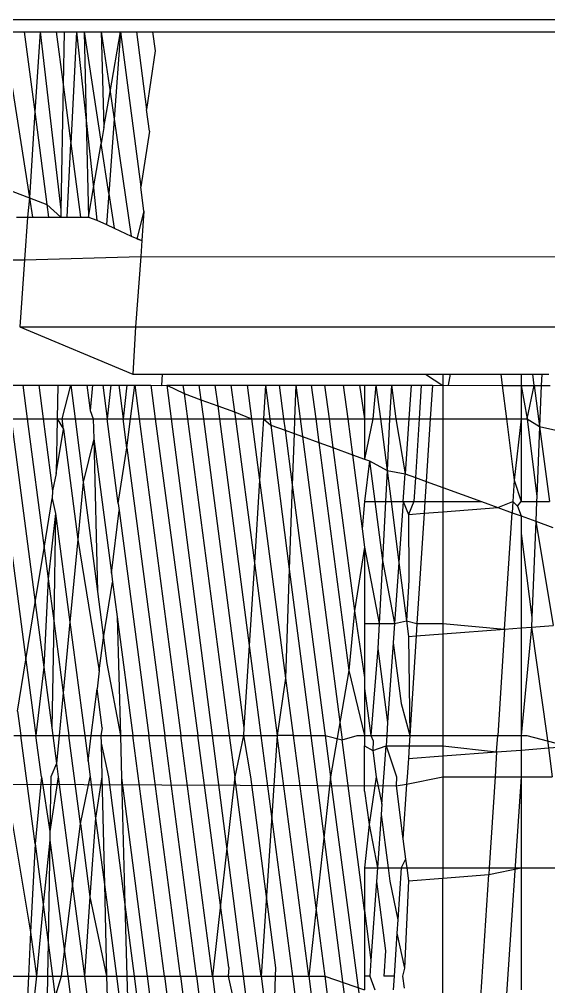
# Model space of a CAD drawing. Extents: x -24961 to 905641, y -154323 to 635957.
# Drawn here: x 396130.16 to 396132.873, y -143403.946 to -143398.983 of the extents above; entities that cross this region are included whole.
import ezdxf

# ---------------------------------------------------------------- set-up
doc = ezdxf.new("R2010")
doc.units = 0
doc.header["$LTSCALE"] = 1000
doc.header["$MEASUREMENT"] = 0

msp = doc.modelspace()

# ---------------------------------------------------------------- linework, layer by layer
for p, q in [((396127.6884, -143398.9833), (396155.2776, -143398.9833)), ((396130.0785, -143399.0477), (396130.2129, -143399.8993)), ((396130.0785, -143399.0477), (396130.1857, -143399.0477)), ((396130.1857, -143399.0477), (396130.2394, -143399.4571)), ((396130.1857, -143399.0477), (396130.2676, -143399.0477)), ((396130.2676, -143399.0477), (396130.2394, -143399.4571)), ((396130.2676, -143399.0477), (396130.3737, -143399.9606)), ((396130.2676, -143399.0477), (396130.3496, -143399.0477)), ((396130.3496, -143399.0477), (396130.385, -143399.3175)), ((396130.3496, -143399.0477), (396130.3898, -143399.0477)), ((396130.3898, -143399.0477), (396130.385, -143399.3175)), ((396130.3898, -143399.0477), (396130.4538, -143399.0477)), ((396130.4538, -143399.0477), (396130.4248, -143399.62)), ((396130.4538, -143399.0477), (396130.503, -143399.5016)), ((396130.4538, -143399.0477), (396130.4922, -143399.0477)), ((396130.4922, -143399.0477), (396130.503, -143399.5016)), ((396130.4922, -143399.0477), (396130.5797, -143399.6206)), ((396130.4922, -143399.0477), (396130.5805, -143399.0477)), ((396130.5805, -143399.0477), (396130.6254, -143399.355)), ((396130.5805, -143399.0477), (396130.5938, -143399.5388)), ((396130.5805, -143399.0477), (396130.6783, -143399.0477)), ((396130.6254, -143399.355), (396130.6783, -143399.0477)), ((396130.6783, -143399.0477), (396130.6461, -143399.4961)), ((396130.6783, -143399.0477), (396130.7827, -143399.8428)), ((396130.6783, -143399.0477), (396130.7606, -143399.0477)), ((396130.7606, -143399.0477), (396130.8128, -143399.4453)), ((396130.7606, -143399.0477), (396130.8428, -143399.0477)), ((396130.8428, -143399.0477), (396130.8557, -143399.1455)), ((396130.8428, -143399.0477), (396155.3769, -143399.0477)), ((396130.8557, -143399.1455), (396130.8128, -143399.4453)), ((396130.385, -143399.3175), (396130.3737, -143399.9606)), ((396130.385, -143399.3175), (396130.4248, -143399.62)), ((396130.5938, -143399.5388), (396130.6254, -143399.355)), ((396130.6254, -143399.355), (396130.6461, -143399.4961)), ((396130.2394, -143399.4571), (396130.2129, -143399.8993)), ((396130.2394, -143399.4571), (396130.302, -143399.9332)), ((396130.8274, -143399.5566), (396130.8128, -143399.4453)), ((396130.503, -143399.5016), (396130.5148, -143399.998)), ((396130.503, -143399.5016), (396130.5405, -143399.8485)), ((396130.6461, -143399.4961), (396130.6188, -143399.876)), ((396130.6461, -143399.4961), (396130.7336, -143400.0951)), ((396130.5938, -143399.5388), (396130.5797, -143399.6206)), ((396130.8274, -143399.5566), (396130.7827, -143399.8428)), ((396130.4055, -143399.998), (396130.4248, -143399.62)), ((396130.4248, -143399.62), (396130.4744, -143399.998)), ((396130.5405, -143399.8485), (396130.5797, -143399.6206)), ((396130.6188, -143399.876), (396130.5797, -143399.6206)), ((396130.1274, -143399.8667), (396130.2129, -143399.8993)), ((396130.5148, -143399.998), (396130.5405, -143399.8485)), ((396130.5405, -143399.8485), (396130.5583, -143400.0128)), ((396130.6188, -143399.876), (396130.6073, -143400.0358)), ((396130.6188, -143399.876), (396130.646, -143400.054)), ((396130.7991, -143399.9678), (396130.7827, -143399.8428)), ((396130.2129, -143399.8993), (396130.2021, -143399.998)), ((396130.2129, -143399.8993), (396130.2285, -143399.998)), ((396130.2129, -143399.8993), (396130.302, -143399.9332)), ((396130.302, -143399.9332), (396130.3105, -143399.998)), ((396130.302, -143399.9332), (396130.373, -143399.998)), ((396130.3737, -143399.9606), (396130.373, -143399.998)), ((396130.7991, -143399.9678), (396130.7626, -143400.1088)), ((396130.7991, -143399.9678), (396130.7888, -143400.1187)), ((396130.1465, -143399.998), (396130.2021, -143399.998)), ((396130.2021, -143399.998), (396130.1871, -143400.2167)), ((396130.2021, -143399.998), (396130.2285, -143399.998)), ((396130.2285, -143399.998), (396130.3105, -143399.998)), ((396130.3105, -143399.998), (396130.373, -143399.998)), ((396130.373, -143399.998), (396130.4055, -143399.998)), ((396130.4055, -143399.998), (396130.4744, -143399.998)), ((396130.4744, -143399.998), (396130.5148, -143399.998)), ((396130.5148, -143399.998), (396130.5583, -143400.0128)), ((396130.5583, -143400.0128), (396130.6073, -143400.0358)), ((396130.6073, -143400.0358), (396130.646, -143400.054)), ((396130.646, -143400.054), (396130.7336, -143400.0951)), ((396130.7336, -143400.0951), (396130.7888, -143400.1187)), ((396130.7626, -143400.1088), (396130.7888, -143400.1187)), ((396130.7888, -143400.1187), (396130.7832, -143400.1998)), ((396129.5298, -143400.2167), (396130.1871, -143400.2167)), ((396130.1871, -143400.2167), (396130.1634, -143400.561)), ((396130.1871, -143400.2167), (396130.7832, -143400.1998)), ((396130.7832, -143400.1998), (396130.7557, -143400.561)), ((396130.7832, -143400.1998), (396157.1222, -143400.2167)), ((396130.1634, -143400.561), (396130.7417, -143400.8037)), ((396130.1634, -143400.561), (396130.7557, -143400.561)), ((396130.7557, -143400.561), (396130.7417, -143400.8037)), ((396130.7557, -143400.561), (396157.7557, -143400.561)), ((396130.7417, -143400.8037), (396130.893, -143400.8037)), ((396130.893, -143400.8037), (396130.8895, -143400.8615)), ((396130.893, -143400.8037), (396132.2419, -143400.8037)), ((396132.2419, -143400.8037), (396132.3311, -143400.8615)), ((396132.2419, -143400.8037), (396132.3311, -143400.8037)), ((396132.3311, -143400.8037), (396132.3695, -143400.8037)), ((396132.3311, -143400.8037), (396132.3311, -143400.8615)), ((396132.3603, -143400.8593), (396132.3695, -143400.8037)), ((396132.3695, -143400.8037), (396132.6275, -143400.8037)), ((396132.6275, -143400.8037), (396132.732, -143400.8037)), ((396132.6275, -143400.8037), (396132.6349, -143400.8615)), ((396132.732, -143400.8037), (396132.792, -143400.8037)), ((396132.732, -143400.8037), (396132.732, -143400.8615)), ((396132.7996, -143400.8615), (396132.792, -143400.8037)), ((396132.792, -143400.8037), (396132.8382, -143400.8037)), ((396132.8382, -143400.8037), (396132.8358, -143400.8615)), ((396132.8382, -143400.8037), (396132.8743, -143400.8037)), ((396130.0957, -143400.8593), (396130.1777, -143400.8593)), ((396130.1777, -143400.8593), (396130.2005, -143401.0332)), ((396130.1777, -143400.8593), (396130.2596, -143400.8593)), ((396130.2596, -143400.8593), (396130.2825, -143401.0332)), ((396130.2596, -143400.8593), (396130.3578, -143400.8593)), ((396130.3578, -143400.8593), (396130.3547, -143401.0332)), ((396130.3578, -143400.8593), (396130.4236, -143400.8593)), ((396130.3802, -143401.0332), (396130.4236, -143400.8593)), ((396130.4236, -143400.8593), (396130.446, -143401.0332)), ((396130.4236, -143400.8593), (396130.5055, -143400.8593)), ((396130.5055, -143400.8593), (396130.5228, -143400.9905)), ((396130.5055, -143400.8593), (396130.5352, -143400.8593)), ((396130.5352, -143400.8593), (396130.5228, -143400.9905)), ((396130.5352, -143400.8593), (396130.5875, -143400.8593)), ((396130.5875, -143400.8593), (396130.6103, -143401.0332)), ((396130.5875, -143400.8593), (396130.6295, -143400.8593)), ((396130.6295, -143400.8593), (396130.6103, -143401.0332)), ((396130.6295, -143400.8593), (396130.6695, -143400.8593)), ((396130.6695, -143400.8593), (396130.6923, -143401.0332)), ((396130.6695, -143400.8593), (396130.7109, -143400.8593)), ((396130.7109, -143400.8593), (396130.6923, -143401.0332)), ((396130.7109, -143400.8593), (396130.7517, -143400.8593)), ((396130.7302, -143401.0332), (396130.7517, -143400.8593)), ((396130.7517, -143400.8593), (396130.7746, -143401.0332)), ((396130.7517, -143400.8593), (396130.834, -143400.8593)), ((396130.834, -143400.8593), (396130.8573, -143401.0332)), ((396130.834, -143400.8593), (396130.8895, -143400.8615)), ((396130.8895, -143400.8615), (396130.9162, -143400.8593)), ((396130.9162, -143400.8593), (396131.0043, -143400.9032)), ((396130.9162, -143400.8593), (396130.9985, -143400.8593)), ((396130.9162, -143400.8593), (396130.9386, -143401.0332)), ((396130.9985, -143400.8593), (396131.0807, -143400.8593)), ((396130.9985, -143400.8593), (396131.0043, -143400.9032)), ((396131.0807, -143400.8593), (396131.163, -143400.8593)), ((396131.0807, -143400.8593), (396131.0906, -143400.9346)), ((396131.163, -143400.8593), (396131.2452, -143400.8593)), ((396131.163, -143400.8593), (396131.1769, -143400.9659)), ((396131.2452, -143400.8593), (396131.3275, -143400.8593)), ((396131.2452, -143400.8593), (396131.2633, -143400.9973)), ((396131.3275, -143400.8593), (396131.4224, -143400.8593)), ((396131.3275, -143400.8593), (396131.3503, -143401.0332)), ((396131.4224, -143400.8593), (396131.4114, -143401.0332)), ((396131.4224, -143400.8593), (396131.492, -143400.8593)), ((396131.4224, -143400.8593), (396131.4448, -143401.0332)), ((396131.492, -143400.8593), (396131.577, -143400.8593)), ((396131.492, -143400.8593), (396131.5148, -143401.0332)), ((396131.577, -143400.8593), (396131.5709, -143401.0332)), ((396131.577, -143400.8593), (396131.6565, -143400.8593)), ((396131.577, -143400.8593), (396131.5997, -143401.0332)), ((396131.6565, -143400.8593), (396131.7253, -143400.8593)), ((396131.6565, -143400.8593), (396131.6793, -143401.0332)), ((396131.7253, -143400.8593), (396131.821, -143400.8593)), ((396131.7253, -143400.8593), (396131.7482, -143401.0332)), ((396131.821, -143400.8593), (396131.9032, -143400.8593)), ((396131.821, -143400.8593), (396131.8438, -143401.0332)), ((396131.9032, -143400.8593), (396131.9302, -143401.0332)), ((396131.9032, -143400.8593), (396131.9302, -143400.8593)), ((396131.9302, -143400.8593), (396131.9302, -143401.0332)), ((396131.9302, -143400.8593), (396131.9882, -143400.8593)), ((396131.9882, -143400.8593), (396131.9717, -143401.0332)), ((396131.9882, -143400.8593), (396132.0107, -143401.0332)), ((396131.9882, -143400.8593), (396132.0672, -143400.8593)), ((396132.0672, -143400.8593), (396132.0584, -143401.0332)), ((396132.0672, -143400.8593), (396132.0902, -143401.0332)), ((396132.0672, -143400.8593), (396132.1695, -143400.8593)), ((396132.1695, -143400.8593), (396132.1573, -143401.0332)), ((396132.1695, -143400.8593), (396132.2208, -143400.8593)), ((396132.2208, -143400.8593), (396132.2098, -143401.0332)), ((396132.2208, -143400.8593), (396132.2781, -143400.8593)), ((396132.2781, -143400.8593), (396132.2668, -143401.0332)), ((396132.2781, -143400.8593), (396132.3311, -143400.8615)), ((396132.3311, -143400.8615), (396132.3603, -143400.8593)), ((396132.3311, -143400.8615), (396132.3311, -143401.0332)), ((396132.3603, -143400.8593), (396132.6349, -143400.8615)), ((396132.6349, -143400.8615), (396132.732, -143400.8615)), ((396132.6349, -143400.8615), (396132.6568, -143401.0332)), ((396132.732, -143400.8615), (396132.7996, -143400.8615)), ((396132.732, -143400.8615), (396132.732, -143401.0332)), ((396132.732, -143400.8615), (396132.7631, -143401.0332)), ((396132.7631, -143401.0332), (396132.7996, -143400.8615)), ((396132.7996, -143400.8615), (396132.8358, -143400.8615)), ((396132.7996, -143400.8615), (396132.8272, -143401.0716)), ((396132.8358, -143400.8615), (396132.8272, -143401.0716)), ((396132.8358, -143400.8615), (396132.8817, -143400.8615)), ((396131.0043, -143400.9032), (396131.0906, -143400.9346)), ((396131.0043, -143400.9032), (396131.0215, -143401.0332)), ((396131.0906, -143400.9346), (396131.1769, -143400.9659)), ((396131.0906, -143400.9346), (396131.1036, -143401.0332)), ((396131.1769, -143400.9659), (396131.2633, -143400.9973)), ((396131.1769, -143400.9659), (396131.1858, -143401.0332)), ((396130.5228, -143400.9905), (396130.5394, -143401.0332)), ((396131.2633, -143400.9973), (396131.3503, -143401.0332)), ((396131.2633, -143400.9973), (396131.2681, -143401.0332)), ((396130.1185, -143401.0332), (396130.2422, -143401.9749)), ((396130.1185, -143401.0332), (396130.2005, -143401.0332)), ((396130.2005, -143401.0332), (396130.2875, -143401.696)), ((396130.2005, -143401.0332), (396130.2825, -143401.0332)), ((396130.2825, -143401.0332), (396130.3308, -143401.4015)), ((396130.2825, -143401.0332), (396130.3547, -143401.0332)), ((396130.3547, -143401.0332), (396130.3497, -143401.3133)), ((396130.3547, -143401.0332), (396130.3869, -143401.0849)), ((396130.3547, -143401.0332), (396130.3802, -143401.0332)), ((396130.3869, -143401.0849), (396130.3802, -143401.0332)), ((396130.3802, -143401.0332), (396130.446, -143401.0332)), ((396130.446, -143401.0332), (396130.4879, -143401.357)), ((396130.446, -143401.0332), (396130.5394, -143401.0332)), ((396130.5394, -143401.0332), (396130.5418, -143401.1357)), ((396130.5394, -143401.0332), (396130.6103, -143401.0332)), ((396130.6103, -143401.0332), (396130.6923, -143401.0332)), ((396130.6673, -143401.4668), (396130.6103, -143401.0332)), ((396130.6923, -143401.0332), (396130.7302, -143401.0332)), ((396130.7118, -143401.1817), (396130.6923, -143401.0332)), ((396130.7118, -143401.1817), (396130.7302, -143401.0332)), ((396130.7302, -143401.0332), (396130.7746, -143401.0332)), ((396130.7746, -143401.0332), (396130.988, -143402.6577)), ((396130.7746, -143401.0332), (396130.8573, -143401.0332)), ((396130.8573, -143401.0332), (396131.0748, -143402.6577)), ((396130.8573, -143401.0332), (396130.9386, -143401.0332)), ((396130.9386, -143401.0332), (396131.1481, -143402.6577)), ((396130.9386, -143401.0332), (396131.0215, -143401.0332)), ((396131.0215, -143401.0332), (396131.2366, -143402.6577)), ((396131.0215, -143401.0332), (396131.1036, -143401.0332)), ((396131.1036, -143401.0332), (396131.3116, -143402.6178)), ((396131.1036, -143401.0332), (396131.1858, -143401.0332)), ((396131.1858, -143401.0332), (396131.3382, -143402.1961)), ((396131.1858, -143401.0332), (396131.2681, -143401.0332)), ((396131.2681, -143401.0332), (396131.3649, -143401.7711)), ((396131.2681, -143401.0332), (396131.3503, -143401.0332)), ((396131.3503, -143401.0332), (396131.4114, -143401.0332)), ((396131.3503, -143401.0332), (396131.3916, -143401.3478)), ((396131.4114, -143401.0332), (396131.3916, -143401.3478)), ((396131.4114, -143401.0332), (396131.4489, -143401.0647)), ((396131.4114, -143401.0332), (396131.4448, -143401.0332)), ((396131.4448, -143401.0332), (396131.4489, -143401.0647)), ((396131.4448, -143401.0332), (396131.5148, -143401.0332)), ((396131.4489, -143401.0647), (396131.5225, -143401.0914)), ((396131.4489, -143401.0647), (396131.5442, -143401.8034)), ((396131.5148, -143401.0332), (396131.5225, -143401.0914)), ((396131.5148, -143401.0332), (396131.5709, -143401.0332)), ((396131.5709, -143401.0332), (396131.5683, -143401.1081)), ((396131.5709, -143401.0332), (396131.5997, -143401.0332)), ((396131.5997, -143401.0332), (396131.6115, -143401.1238)), ((396131.5997, -143401.0332), (396131.6793, -143401.0332)), ((396131.6793, -143401.0332), (396131.6952, -143401.1542)), ((396131.6793, -143401.0332), (396131.7482, -143401.0332)), ((396131.7482, -143401.0332), (396131.7676, -143401.1805)), ((396131.7482, -143401.0332), (396131.8438, -143401.0332)), ((396131.8438, -143401.0332), (396131.8679, -143401.2169)), ((396131.8438, -143401.0332), (396131.9302, -143401.0332)), ((396131.9717, -143401.0332), (396131.9302, -143401.2395)), ((396131.9302, -143401.0332), (396131.9717, -143401.0332)), ((396131.9302, -143401.0332), (396131.9302, -143401.2395)), ((396131.9717, -143401.0332), (396132.0107, -143401.0332)), ((396132.0107, -143401.0332), (396132.0449, -143401.2981)), ((396132.0107, -143401.0332), (396132.0584, -143401.0332)), ((396132.0584, -143401.0332), (396132.0449, -143401.2981)), ((396132.0584, -143401.0332), (396132.0902, -143401.0332)), ((396132.0902, -143401.0332), (396132.1376, -143401.3149)), ((396132.0902, -143401.0332), (396132.1573, -143401.0332)), ((396132.1573, -143401.0332), (396132.1376, -143401.3149)), ((396132.1573, -143401.0332), (396132.2098, -143401.0332)), ((396132.2098, -143401.0332), (396132.1908, -143401.3342)), ((396132.2098, -143401.0332), (396132.2668, -143401.0332)), ((396132.2668, -143401.0332), (396132.2459, -143401.3542)), ((396132.2668, -143401.0332), (396132.3311, -143401.0332)), ((396132.3311, -143401.0332), (396132.3311, -143401.3852)), ((396132.3311, -143401.0332), (396132.6568, -143401.0332)), ((396132.6568, -143401.0332), (396132.6969, -143401.347)), ((396132.6568, -143401.0332), (396132.732, -143401.0332)), ((396132.732, -143401.0332), (396132.6969, -143401.347)), ((396132.732, -143401.0332), (396132.732, -143401.4569)), ((396132.732, -143401.0332), (396132.7631, -143401.0332)), ((396132.7631, -143401.0332), (396132.8272, -143401.0716)), ((396132.7631, -143401.0332), (396132.8124, -143401.4312)), ((396132.8272, -143401.0716), (396132.8124, -143401.4312)), ((396132.8272, -143401.0716), (396132.9111, -143401.0916)), ((396132.8272, -143401.0716), (396132.8778, -143401.4569)), ((396130.3497, -143401.3133), (396130.3869, -143401.0849)), ((396130.3869, -143401.0849), (396130.4599, -143401.6509)), ((396131.5225, -143401.0914), (396131.5683, -143401.1081)), ((396131.5225, -143401.0914), (396131.5592, -143401.3714)), ((396131.5683, -143401.1081), (396131.5592, -143401.3714)), ((396131.5683, -143401.1081), (396131.6115, -143401.1238)), ((396131.6115, -143401.1238), (396131.6952, -143401.1542)), ((396131.6115, -143401.1238), (396131.8148, -143402.679)), ((396130.5418, -143401.1357), (396130.4879, -143401.357)), ((396130.5418, -143401.1357), (396130.6322, -143401.8244)), ((396130.5418, -143401.1357), (396130.5604, -143401.9183)), ((396131.6952, -143401.1542), (396131.7676, -143401.1805)), ((396131.6952, -143401.1542), (396131.8487, -143402.3232)), ((396130.6673, -143401.4668), (396130.7118, -143401.1817)), ((396130.7118, -143401.1817), (396130.9056, -143402.6577)), ((396131.7676, -143401.1805), (396131.8679, -143401.2169)), ((396131.7676, -143401.1805), (396131.8778, -143402.018)), ((396131.8679, -143401.2169), (396131.9179, -143401.5973)), ((396131.8679, -143401.2169), (396131.9302, -143401.2395)), ((396131.9302, -143401.2395), (396131.9543, -143401.2483)), ((396131.9543, -143401.2483), (396131.9302, -143401.4569)), ((396131.9543, -143401.2483), (396131.9817, -143401.4569)), ((396131.9543, -143401.2483), (396132.0449, -143401.2981)), ((396130.3497, -143401.3133), (396130.3308, -143401.4015)), ((396132.0449, -143401.2981), (396132.0368, -143401.4569)), ((396132.0449, -143401.2981), (396132.0654, -143401.4569)), ((396132.0449, -143401.2981), (396132.1376, -143401.3149)), ((396132.1276, -143401.4569), (396132.1376, -143401.3149)), ((396132.1376, -143401.3149), (396132.1908, -143401.3342)), ((396130.4879, -143401.357), (396130.4599, -143401.6509)), ((396130.4879, -143401.357), (396130.5604, -143401.9183)), ((396131.3916, -143401.3478), (396131.3649, -143401.7711)), ((396131.3916, -143401.3478), (396131.5249, -143402.3625)), ((396131.5592, -143401.3714), (396131.5442, -143401.8034)), ((396131.5592, -143401.3714), (396131.7281, -143402.6577)), ((396132.1908, -143401.3342), (396132.183, -143401.4569)), ((396132.1908, -143401.3342), (396132.2459, -143401.3542)), ((396132.2459, -143401.3542), (396132.2392, -143401.4569)), ((396132.2459, -143401.3542), (396132.3311, -143401.3852)), ((396132.6969, -143401.347), (396132.6898, -143401.4569)), ((396132.6969, -143401.347), (396132.732, -143401.4569)), ((396130.3308, -143401.4015), (396130.3288, -143401.4421)), ((396132.3311, -143401.3852), (396132.3311, -143401.4569)), ((396132.3311, -143401.3852), (396132.5286, -143401.4569)), ((396130.2875, -143401.696), (396130.3288, -143401.4421)), ((396130.3288, -143401.4421), (396130.3461, -143401.5181)), ((396130.6673, -143401.4668), (396130.672, -143401.503)), ((396131.9302, -143401.4569), (396131.9179, -143401.5973)), ((396131.9302, -143401.4569), (396131.9817, -143401.4569)), ((396131.9817, -143401.4569), (396132.0368, -143401.4569)), ((396131.9817, -143401.4569), (396132.0215, -143401.7596)), ((396132.0368, -143401.4569), (396132.0215, -143401.7596)), ((396132.0368, -143401.4569), (396132.0654, -143401.4569)), ((396132.0654, -143401.4569), (396132.1058, -143401.7691)), ((396132.0654, -143401.4569), (396132.1276, -143401.4569)), ((396132.1276, -143401.4569), (396132.1058, -143401.7691)), ((396132.1276, -143401.4569), (396132.1549, -143401.523)), ((396132.1276, -143401.4569), (396132.183, -143401.4569)), ((396132.183, -143401.4569), (396132.1549, -143401.523)), ((396132.183, -143401.4569), (396132.2392, -143401.4569)), ((396132.2392, -143401.4569), (396132.2353, -143401.5168)), ((396132.2392, -143401.4569), (396132.3311, -143401.4569)), ((396132.3311, -143401.4569), (396132.5286, -143401.4569)), ((396132.3311, -143401.4569), (396132.3311, -143401.5095)), ((396132.5286, -143401.4569), (396132.6138, -143401.4878)), ((396132.6138, -143401.4878), (396132.6898, -143401.4569)), ((396132.6898, -143401.4569), (396132.6861, -143401.5141)), ((396132.6898, -143401.4569), (396132.714, -143401.4802)), ((396132.714, -143401.4802), (396132.732, -143401.4569)), ((396132.732, -143401.4569), (396132.8114, -143401.4569)), ((396132.8114, -143401.4569), (396132.8072, -143401.5581)), ((396132.8124, -143401.4312), (396132.8114, -143401.4569)), ((396132.8114, -143401.4569), (396132.8778, -143401.4569)), ((396130.0941, -143401.5116), (396130.1943, -143402.2696)), ((396130.3461, -143401.5181), (396130.3083, -143401.8543)), ((396130.3461, -143401.5181), (396130.3364, -143402.0682)), ((396130.3461, -143401.5181), (396130.4194, -143402.0763)), ((396130.6322, -143401.8244), (396130.672, -143401.503)), ((396130.672, -143401.503), (396130.8236, -143402.6577)), ((396132.1549, -143401.523), (396132.2353, -143401.5168)), ((396132.2353, -143401.5168), (396132.1985, -143402.0833)), ((396132.2353, -143401.5168), (396132.3311, -143401.5095)), ((396132.3311, -143401.5095), (396132.6138, -143401.4878)), ((396132.3311, -143401.5095), (396132.3311, -143402.0833)), ((396132.6138, -143401.4878), (396132.6861, -143401.5141)), ((396132.6476, -143402.1116), (396132.6861, -143401.5141)), ((396132.6861, -143401.5141), (396132.732, -143401.5308)), ((396132.714, -143401.4802), (396132.732, -143401.5308)), ((396132.1549, -143401.523), (396132.1576, -143401.8605)), ((396132.732, -143401.5308), (396132.732, -143401.6216)), ((396132.732, -143401.5308), (396132.8072, -143401.5581)), ((396132.8072, -143401.5581), (396132.787, -143402.0518)), ((396132.8072, -143401.5581), (396132.8972, -143402.0925)), ((396132.8072, -143401.5581), (396132.8953, -143401.5901)), ((396131.9179, -143401.5973), (396131.9302, -143401.6908)), ((396132.732, -143401.6216), (396132.732, -143402.1052)), ((396132.732, -143401.6216), (396132.787, -143402.0518)), ((396130.4599, -143401.6509), (396130.4194, -143402.0763)), ((396130.4599, -143401.6509), (396130.5701, -143402.3263)), ((396130.2422, -143401.9749), (396130.2875, -143401.696)), ((396130.2875, -143401.696), (396130.3083, -143401.8543)), ((396131.9302, -143401.6908), (396131.8778, -143402.018)), ((396131.9302, -143401.6908), (396131.9302, -143402.0833)), ((396131.9302, -143401.6908), (396132.005, -143402.0833)), ((396132.0215, -143401.7596), (396132.005, -143402.0833)), ((396132.0215, -143401.7596), (396132.0837, -143402.0833)), ((396132.1058, -143401.7691), (396132.0837, -143402.0833)), ((396132.1058, -143401.7691), (396132.1444, -143402.0684)), ((396131.3649, -143401.7711), (396131.3382, -143402.1961)), ((396131.3649, -143401.7711), (396131.4814, -143402.6577)), ((396131.5442, -143401.8034), (396131.5249, -143402.3625)), ((396131.5442, -143401.8034), (396131.6545, -143402.6577)), ((396130.3083, -143401.8543), (396130.2858, -143402.3071)), ((396130.3083, -143401.8543), (396130.3364, -143402.0682)), ((396130.6322, -143401.8244), (396130.6383, -143401.8703)), ((396132.1576, -143401.8605), (396132.1444, -143402.0684)), ((396130.5604, -143401.9183), (396130.5912, -143402.1562)), ((396130.5912, -143402.1562), (396130.6383, -143401.8703)), ((396130.6383, -143401.8703), (396130.6617, -143402.0485)), ((396130.1943, -143402.2696), (396130.2422, -143401.9749)), ((396130.2422, -143401.9749), (396130.2858, -143402.3071)), ((396131.8778, -143402.018), (396131.8487, -143402.3232)), ((396131.8778, -143402.018), (396131.9302, -143402.36)), ((396130.3364, -143402.0682), (396130.3267, -143402.6184)), ((396130.3364, -143402.0682), (396130.385, -143402.4382)), ((396130.6617, -143402.0485), (396130.7417, -143402.6577)), ((396130.6617, -143402.0485), (396130.6781, -143402.6577)), ((396132.0837, -143402.0833), (396132.1444, -143402.0684)), ((396132.1444, -143402.0684), (396132.1549, -143402.1494)), ((396132.1444, -143402.0684), (396132.1985, -143402.0833)), ((396132.787, -143402.0518), (396132.785, -143402.1011)), ((396130.4194, -143402.0763), (396130.385, -143402.4382)), ((396130.4194, -143402.0763), (396130.4958, -143402.6577)), ((396131.9302, -143402.0833), (396131.9302, -143402.36)), ((396131.9302, -143402.0833), (396132.005, -143402.0833)), ((396132.005, -143402.0833), (396131.9985, -143402.2112)), ((396132.005, -143402.0833), (396132.0837, -143402.0833)), ((396132.0837, -143402.0833), (396132.0769, -143402.1815)), ((396132.1985, -143402.0833), (396132.1944, -143402.1463)), ((396132.1985, -143402.0833), (396132.3311, -143402.0833)), ((396132.3311, -143402.0833), (396132.6476, -143402.1116)), ((396132.3311, -143402.0833), (396132.3311, -143402.1359)), ((396132.3311, -143402.1359), (396132.6476, -143402.1116)), ((396132.6476, -143402.1116), (396132.6123, -143402.6577)), ((396132.6476, -143402.1116), (396132.732, -143402.1052)), ((396132.732, -143402.1052), (396132.785, -143402.1011)), ((396132.785, -143402.1011), (396132.732, -143402.6577)), ((396132.732, -143402.1052), (396132.732, -143402.6577)), ((396132.785, -143402.1011), (396132.8972, -143402.0925)), ((396132.785, -143402.1011), (396132.8644, -143402.6577)), ((396130.5701, -143402.3263), (396130.5912, -143402.1562)), ((396130.5912, -143402.1562), (396130.6083, -143402.2885)), ((396132.1549, -143402.1494), (396132.1944, -143402.1463)), ((396132.1549, -143402.1494), (396132.1612, -143402.6577)), ((396132.1944, -143402.1463), (396132.1612, -143402.6577)), ((396132.1944, -143402.1463), (396132.3311, -143402.1359)), ((396132.3311, -143402.1359), (396132.3311, -143402.6577)), ((396131.3382, -143402.1961), (396131.3116, -143402.6178)), ((396131.3382, -143402.1961), (396131.3987, -143402.6577)), ((396131.9985, -143402.2112), (396131.9619, -143402.6577)), ((396131.9985, -143402.2112), (396132.0482, -143402.5899)), ((396132.0769, -143402.1815), (396132.0482, -143402.5899)), ((396132.0769, -143402.1815), (396132.1177, -143402.4923)), ((396130.1515, -143402.5327), (396130.1943, -143402.2696)), ((396130.1943, -143402.2696), (396130.2455, -143402.6577)), ((396130.2858, -143402.3071), (396130.2455, -143402.6577)), ((396130.2858, -143402.3071), (396130.3267, -143402.6184)), ((396130.6083, -143402.2885), (396130.6781, -143402.6577)), ((396130.5701, -143402.3263), (396130.5588, -143402.4176)), ((396131.5249, -143402.3625), (396131.4814, -143402.6577)), ((396131.5249, -143402.3625), (396131.5636, -143402.6577)), ((396131.8487, -143402.3232), (396131.756, -143402.8698)), ((396131.8487, -143402.3232), (396131.9302, -143402.6577)), ((396131.9302, -143402.36), (396131.9302, -143402.4162)), ((396130.385, -143402.4382), (396130.3641, -143402.6577)), ((396130.385, -143402.4382), (396130.4138, -143402.6577)), ((396130.5291, -143402.6577), (396130.5588, -143402.4176)), ((396130.5846, -143402.6177), (396130.5588, -143402.4176)), ((396131.9302, -143402.4162), (396131.9302, -143402.6577)), ((396131.9302, -143402.4162), (396131.9619, -143402.6577)), ((396132.1177, -143402.4923), (396132.1612, -143402.6577)), ((396130.1515, -143402.5327), (396130.1679, -143402.6577)), ((396132.0482, -143402.5899), (396132.0435, -143402.6577)), ((396130.1312, -143402.6577), (396130.1679, -143402.6577)), ((396130.1679, -143402.6577), (396130.2455, -143402.6577)), ((396130.2408, -143403.2126), (396130.1679, -143402.6577)), ((396130.2455, -143402.6577), (396130.3318, -143402.6577)), ((396130.2736, -143402.8698), (396130.2455, -143402.6577)), ((396130.3267, -143402.6184), (396130.3318, -143402.6577)), ((396130.3318, -143402.6577), (396130.3505, -143402.8001)), ((396130.3318, -143402.6577), (396130.3641, -143402.6577)), ((396130.3641, -143402.6577), (396130.3505, -143402.8001)), ((396130.3641, -143402.6577), (396130.4138, -143402.6577)), ((396130.4138, -143402.6577), (396130.4958, -143402.6577)), ((396130.4731, -143403.1096), (396130.4138, -143402.6577)), ((396130.4958, -143402.6577), (396130.5129, -143402.7883)), ((396130.4958, -143402.6577), (396130.5291, -143402.6577)), ((396130.5129, -143402.7883), (396130.5291, -143402.6577)), ((396130.5291, -143402.6577), (396130.578, -143402.6577)), ((396130.5846, -143402.6177), (396130.578, -143402.6577)), ((396130.578, -143402.6577), (396130.5789, -143402.6971)), ((396130.578, -143402.6577), (396130.6781, -143402.6577)), ((396130.6781, -143402.6577), (396130.684, -143402.8747)), ((396130.6781, -143402.6577), (396130.7417, -143402.6577)), ((396130.7417, -143402.6577), (396130.8236, -143402.6577)), ((396130.9038, -143403.8922), (396130.7417, -143402.6577)), ((396130.8236, -143402.6577), (396130.9056, -143402.6577)), ((396130.9857, -143403.8922), (396130.8236, -143402.6577)), ((396130.9056, -143402.6577), (396130.988, -143402.6577)), ((396131.0677, -143403.8922), (396130.9056, -143402.6577)), ((396130.988, -143402.6577), (396131.0748, -143402.6577)), ((396131.1502, -143403.8922), (396130.988, -143402.6577)), ((396131.0748, -143402.6577), (396131.1481, -143402.6577)), ((396131.2342, -143403.8475), (396131.0748, -143402.6577)), ((396131.1481, -143402.6577), (396131.2366, -143402.6577)), ((396131.1481, -143402.6577), (396131.3073, -143403.8922)), ((396131.2366, -143402.6577), (396131.2646, -143402.8698)), ((396131.2366, -143402.6577), (396131.3091, -143402.6577)), ((396131.3091, -143402.6577), (396131.2646, -143402.8698)), ((396131.3116, -143402.6178), (396131.3091, -143402.6577)), ((396131.3091, -143402.6577), (396131.3447, -143402.8698)), ((396131.3091, -143402.6577), (396131.3987, -143402.6577)), ((396131.3987, -143402.6577), (396131.4814, -143402.6577)), ((396131.3987, -143402.6577), (396131.5605, -143403.8922)), ((396131.4814, -143402.6577), (396131.4, -143403.8922)), ((396131.6435, -143403.8922), (396131.4814, -143402.6577)), ((396131.5636, -143402.6577), (396131.4814, -143402.6577)), ((396131.5636, -143402.6577), (396131.6545, -143402.6577)), ((396131.5636, -143402.6577), (396131.7257, -143403.8922)), ((396131.6545, -143402.6577), (396131.7281, -143402.6577)), ((396131.6545, -143402.6577), (396131.8276, -143403.9989)), ((396131.7281, -143402.6577), (396131.756, -143402.8698)), ((396131.7281, -143402.6577), (396131.8148, -143402.679)), ((396131.8148, -143402.679), (396131.8926, -143402.6577)), ((396131.8926, -143402.6577), (396131.9302, -143402.6577)), ((396131.9302, -143402.6577), (396131.9302, -143402.7097)), ((396131.9302, -143402.6577), (396131.9619, -143402.6577)), ((396131.9619, -143402.6577), (396131.9744, -143402.6844)), ((396131.9619, -143402.6577), (396132.0435, -143402.6577)), ((396132.0435, -143402.6577), (396132.0398, -143402.7097)), ((396132.0435, -143402.6577), (396132.1612, -143402.6577)), ((396132.1612, -143402.6577), (396132.1578, -143402.7097)), ((396132.1612, -143402.6577), (396132.3311, -143402.6577)), ((396132.3311, -143402.6577), (396132.3311, -143402.7097)), ((396132.3311, -143402.6577), (396132.6123, -143402.6577)), ((396132.6069, -143402.7412), (396132.6123, -143402.6577)), ((396132.6123, -143402.6577), (396132.732, -143402.6577)), ((396132.732, -143402.6577), (396132.732, -143402.7316)), ((396132.732, -143402.6577), (396132.7621, -143402.6577)), ((396132.7621, -143402.6577), (396132.9767, -143402.7128)), ((396132.8644, -143402.6577), (396132.8725, -143402.7208)), ((396130.5789, -143402.6971), (396130.6171, -143402.8698)), ((396130.5789, -143402.6971), (396130.583, -143402.8698)), ((396131.9302, -143403.5551), (396131.8148, -143402.679)), ((396131.9302, -143402.7097), (396131.9719, -143402.7336)), ((396131.9302, -143402.9436), (396131.9302, -143402.7097)), ((396131.9744, -143402.6844), (396131.9719, -143402.7336)), ((396131.9719, -143402.7336), (396132.0398, -143402.7097)), ((396132.0188, -143403.0095), (396132.0398, -143402.7097)), ((396132.0398, -143402.7097), (396132.0938, -143402.8698)), ((396132.0398, -143402.7097), (396132.1578, -143402.7097)), ((396132.1578, -143402.7097), (396132.1549, -143402.7758)), ((396132.1578, -143402.7097), (396132.3311, -143402.7097)), ((396132.3311, -143402.7097), (396132.6069, -143402.7412)), ((396132.3311, -143402.7097), (396132.3311, -143402.7623)), ((396132.8725, -143402.7208), (396132.9767, -143402.7128)), ((396131.9719, -143402.7336), (396131.9898, -143402.8698)), ((396132.1549, -143402.7758), (396132.3311, -143402.7623)), ((396132.3311, -143402.7623), (396132.6069, -143402.7412)), ((396132.3311, -143402.7623), (396132.3311, -143402.8698)), ((396132.6069, -143402.7412), (396132.5986, -143402.8698)), ((396132.6069, -143402.7412), (396132.732, -143402.7316)), ((396132.732, -143402.7316), (396132.8725, -143402.7208)), ((396132.732, -143402.7316), (396132.732, -143402.8698)), ((396132.8725, -143402.7208), (396132.8915, -143402.8698)), ((396130.3505, -143402.8001), (396130.3222, -143402.8698)), ((396130.3505, -143402.8001), (396130.3597, -143402.8698)), ((396130.5129, -143402.7883), (396130.5236, -143402.8698)), ((396132.1549, -143402.7758), (396132.1474, -143402.8698)), ((396130.0907, -143402.9066), (396132.091, -143402.9154)), ((396130.0907, -143402.9066), (396130.2183, -143403.6654)), ((396130.2736, -143402.8698), (396130.2408, -143403.2126)), ((396130.2736, -143402.8698), (396130.3173, -143403.1496)), ((396130.3222, -143402.8698), (396130.3173, -143403.1496)), ((396130.3597, -143402.8698), (396130.3173, -143403.1496)), ((396130.3597, -143402.8698), (396130.4334, -143403.4309)), ((396130.4731, -143403.1096), (396130.5236, -143402.8698)), ((396130.5236, -143402.8698), (396130.5514, -143403.081)), ((396130.583, -143402.8698), (396130.5514, -143403.081)), ((396130.583, -143402.8698), (396130.5962, -143403.4222)), ((396130.6171, -143402.8698), (396130.7016, -143403.5242)), ((396130.684, -143402.8747), (396130.8155, -143403.8922)), ((396130.684, -143402.8747), (396130.7016, -143403.5242)), ((396131.2646, -143402.8698), (396131.1502, -143403.8922)), ((396131.4, -143403.8922), (396131.2646, -143402.8698)), ((396131.3447, -143402.8698), (396131.4733, -143403.8491)), ((396131.756, -143402.8698), (396131.6435, -143403.8922)), ((396131.9067, -143404.0174), (396131.756, -143402.8698)), ((396131.9898, -143402.8698), (396131.9526, -143403.1143)), ((396131.9898, -143402.8698), (396132.0188, -143403.0095)), ((396132.0938, -143402.8698), (396132.091, -143402.9154)), ((396132.091, -143402.9154), (396132.145, -143402.9068)), ((396132.145, -143402.9068), (396132.1268, -143403.188)), ((396132.145, -143402.9068), (396132.3311, -143402.8698)), ((396132.1474, -143402.8698), (396132.145, -143402.9068)), ((396132.3311, -143402.8698), (396132.3311, -143403.3361)), ((396132.3311, -143402.8698), (396132.5986, -143402.8698)), ((396132.732, -143402.8698), (396132.4908, -143406.4681)), ((396132.5986, -143402.8698), (396132.5685, -143403.3361)), ((396132.5986, -143402.8698), (396132.732, -143402.8698)), ((396132.732, -143402.8698), (396132.732, -143403.3361)), ((396132.732, -143402.8698), (396132.8915, -143402.8698)), ((396131.9302, -143402.9436), (396131.9526, -143403.1143)), ((396132.091, -143402.9154), (396132.1268, -143403.188)), ((396132.0188, -143403.0095), (396132.0151, -143403.062)), ((396130.4334, -143403.4309), (396130.4731, -143403.1096)), ((396130.4731, -143403.1096), (396130.5224, -143403.4846)), ((396130.5514, -143403.081), (396130.5224, -143403.4846)), ((396130.5514, -143403.081), (396130.5962, -143403.4222)), ((396132.0151, -143403.062), (396131.9959, -143403.3361)), ((396132.0151, -143403.062), (396132.0512, -143403.3361)), ((396130.3173, -143403.1496), (396130.3165, -143403.1946)), ((396131.9526, -143403.1143), (396131.9302, -143403.3361)), ((396131.9526, -143403.1143), (396131.9959, -143403.3361)), ((396130.3165, -143403.1946), (396130.2816, -143403.524)), ((396130.3165, -143403.1946), (396130.3072, -143403.7186)), ((396130.3165, -143403.1946), (396130.3919, -143403.7656)), ((396132.1268, -143403.188), (396132.1404, -143403.2921)), ((396130.2408, -143403.2126), (396130.2183, -143403.6654)), ((396130.2408, -143403.2126), (396130.2816, -143403.524)), ((396132.1404, -143403.2921), (396132.1171, -143403.3361)), ((396132.1404, -143403.2921), (396132.1462, -143403.3361)), ((396131.9302, -143403.3361), (396131.9302, -143403.5551)), ((396131.9302, -143403.3361), (396131.9959, -143403.3361)), ((396131.9959, -143403.3361), (396131.991, -143403.4067)), ((396131.9959, -143403.3361), (396132.0512, -143403.3361)), ((396132.0512, -143403.3361), (396132.1171, -143403.3361)), ((396132.0512, -143403.3361), (396132.0601, -143403.404)), ((396132.1171, -143403.3361), (396132.0998, -143403.603)), ((396132.1171, -143403.3361), (396132.1462, -143403.3361)), ((396132.1462, -143403.3361), (396132.1549, -143403.4021)), ((396132.1462, -143403.3361), (396132.3311, -143403.3361)), ((396132.3311, -143403.3361), (396132.5685, -143403.3361)), ((396132.3311, -143403.3361), (396132.3311, -143403.3887)), ((396132.5663, -143403.3707), (396132.732, -143403.3361)), ((396132.5685, -143403.3361), (396132.5663, -143403.3707)), ((396132.5685, -143403.3361), (396132.732, -143403.3361)), ((396132.732, -143403.3361), (396132.9511, -143403.3361)), ((396132.732, -143403.3361), (396132.732, -143403.9625)), ((396131.991, -143403.4067), (396131.9627, -143403.8105)), ((396131.991, -143403.4067), (396132.0375, -143403.7614)), ((396132.0601, -143403.404), (396132.0998, -143403.603)), ((396132.1549, -143403.4021), (396132.1337, -143403.8515)), ((396132.1549, -143403.4021), (396132.3311, -143403.3887)), ((396132.3311, -143403.3887), (396132.5663, -143403.3707)), ((396132.3311, -143403.9989), (396132.3311, -143403.3887)), ((396132.5257, -143403.9989), (396132.5663, -143403.3707)), ((396130.3919, -143403.7656), (396130.4334, -143403.4309)), ((396130.4334, -143403.4309), (396130.4939, -143403.8922)), ((396130.5962, -143403.4222), (396130.6579, -143403.8922)), ((396130.5962, -143403.4222), (396130.6073, -143403.8922)), ((396130.5224, -143403.4846), (396130.4939, -143403.8922)), ((396130.5224, -143403.4846), (396130.6073, -143403.8922)), ((396130.2816, -143403.524), (396130.248, -143403.8922)), ((396130.2816, -143403.524), (396130.3072, -143403.7186)), ((396130.7016, -143403.5242), (396130.749, -143403.8922)), ((396130.7016, -143403.5242), (396130.7115, -143403.8922)), ((396131.9302, -143403.5551), (396131.9302, -143403.8922)), ((396131.9302, -143403.5551), (396131.9627, -143403.8105)), ((396132.0998, -143403.603), (396132.0953, -143403.6717)), ((396130.2183, -143403.6654), (396130.207, -143403.8922)), ((396130.2183, -143403.6654), (396130.248, -143403.8922)), ((396132.0953, -143403.6717), (396132.081, -143403.8922)), ((396132.0953, -143403.6717), (396132.1337, -143403.8515)), ((396130.3072, -143403.7186), (396130.3041, -143403.8922)), ((396130.3072, -143403.7186), (396130.33, -143403.8922)), ((396130.3763, -143403.8922), (396130.3919, -143403.7656)), ((396130.3919, -143403.7656), (396130.4087, -143403.8922)), ((396132.0375, -143403.7614), (396132.0293, -143403.8922)), ((396131.2342, -143403.8475), (396131.2314, -143403.8922)), ((396131.4733, -143403.8491), (396131.4718, -143403.8922)), ((396131.9627, -143403.8105), (396131.9569, -143403.8922)), ((396132.1337, -143403.8515), (396132.1243, -143403.8922)), ((396130.0883, -143403.8922), (396130.207, -143403.8922)), ((396130.207, -143403.8922), (396130.2017, -143403.9989)), ((396130.207, -143403.8922), (396130.248, -143403.8922)), ((396130.248, -143403.8922), (396130.2364, -143403.9989)), ((396130.248, -143403.8922), (396130.3041, -143403.8922)), ((396130.3041, -143403.8922), (396130.3023, -143403.9989)), ((396130.3041, -143403.8922), (396130.33, -143403.8922)), ((396130.33, -143403.8922), (396130.344, -143403.9989)), ((396130.33, -143403.8922), (396130.3763, -143403.8922)), ((396130.344, -143403.9989), (396130.3763, -143403.8922)), ((396130.3763, -143403.8922), (396130.4087, -143403.8922)), ((396130.4087, -143403.8922), (396130.4228, -143403.9989)), ((396130.4087, -143403.8922), (396130.4939, -143403.8922)), ((396130.4939, -143403.8922), (396130.5079, -143403.9989)), ((396130.4939, -143403.8922), (396130.6073, -143403.8922)), ((396130.6073, -143403.8922), (396130.6099, -143403.9989)), ((396130.6073, -143403.8922), (396130.6579, -143403.8922)), ((396130.6579, -143403.8922), (396130.6719, -143403.9989)), ((396130.6579, -143403.8922), (396130.7115, -143403.8922)), ((396130.7115, -143403.8922), (396130.7144, -143403.9989)), ((396130.7115, -143403.8922), (396130.749, -143403.8922)), ((396130.749, -143403.8922), (396130.7628, -143403.9989)), ((396130.749, -143403.8922), (396130.8155, -143403.8922)), ((396130.8155, -143403.8922), (396130.8293, -143403.9989)), ((396130.8155, -143403.8922), (396130.9038, -143403.8922)), ((396130.9038, -143403.8922), (396130.9178, -143403.9989)), ((396130.9038, -143403.8922), (396130.9857, -143403.8922)), ((396130.9857, -143403.8922), (396130.9997, -143403.9989)), ((396130.9857, -143403.8922), (396131.0677, -143403.8922)), ((396131.0677, -143403.8922), (396131.0817, -143403.9989)), ((396131.0677, -143403.8922), (396131.1502, -143403.8922)), ((396131.1502, -143403.8922), (396131.1642, -143403.9989)), ((396131.1502, -143403.8922), (396131.2314, -143403.8922)), ((396131.2314, -143403.8922), (396131.2545, -143403.9989)), ((396131.2314, -143403.8922), (396131.3073, -143403.8922)), ((396131.3073, -143403.8922), (396131.3211, -143403.9989)), ((396131.3073, -143403.8922), (396131.4, -143403.8922)), ((396131.4, -143403.8922), (396131.4141, -143403.9989)), ((396131.4, -143403.8922), (396131.4718, -143403.8922)), ((396131.4718, -143403.8922), (396131.4681, -143403.9989)), ((396131.4718, -143403.8922), (396131.5605, -143403.8922)), ((396131.5605, -143403.8922), (396131.5745, -143403.9989)), ((396131.5605, -143403.8922), (396131.6435, -143403.8922)), ((396131.6435, -143403.8922), (396131.6575, -143403.9989)), ((396131.6435, -143403.8922), (396131.7257, -143403.8922)), ((396131.7257, -143403.8922), (396131.7397, -143403.9989)), ((396131.7257, -143403.8922), (396131.9302, -143403.9625)), ((396131.9302, -143403.8922), (396131.9302, -143403.9625)), ((396131.9569, -143403.8922), (396131.9302, -143403.8922)), ((396131.9569, -143403.8922), (396131.9825, -143403.9625)), ((396132.081, -143403.8922), (396132.0293, -143403.8922)), ((396132.081, -143403.8922), (396132.0764, -143403.9625)), ((396132.1243, -143403.8922), (396132.1325, -143403.9542))]:
    msp.add_line(p, q)

doc.saveas('drawing.dxf')
